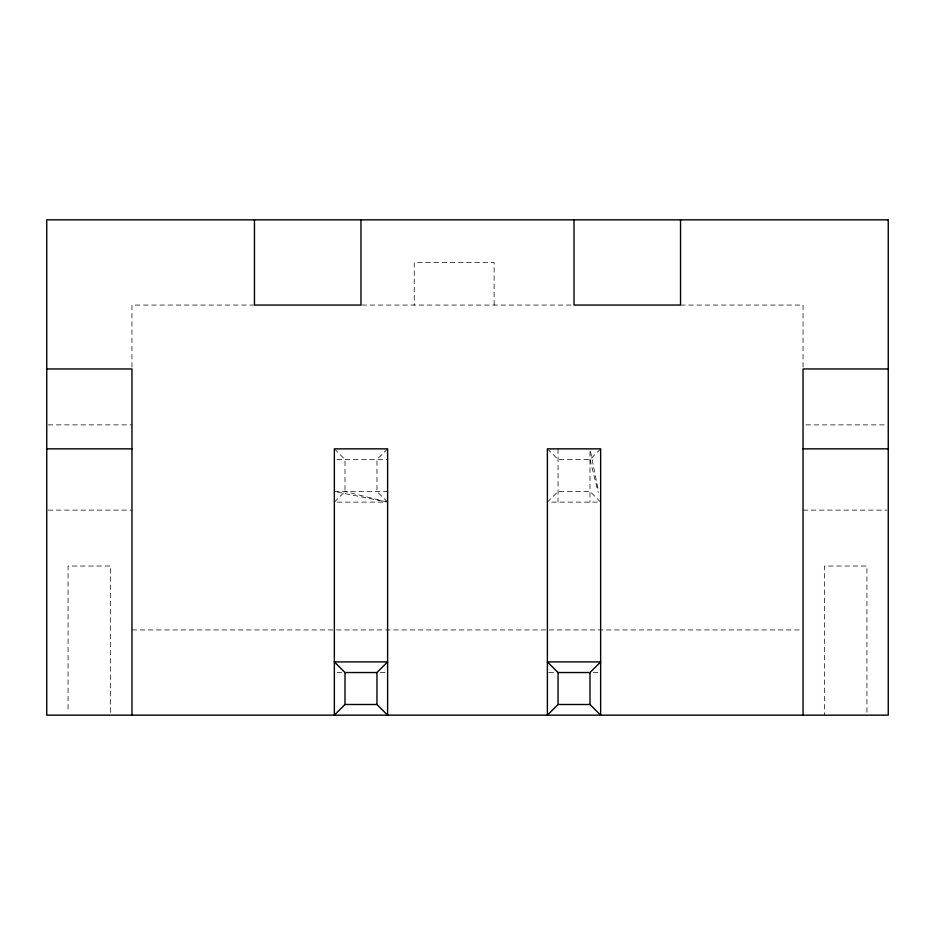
<?xml version="1.0" encoding="UTF-8"?>
<svg xmlns="http://www.w3.org/2000/svg" width="935" height="935" viewBox="0 0 935 935"><rect width="100%" height="100%" fill="white"/><g stroke="black" fill="none" stroke-linecap="round" stroke-linejoin="round"><path stroke-width="0.7" stroke-dasharray="4.67 3.51" d="M334.356 502.118L345.003 491.471L345.003 459.506L334.356 448.858M387.616 448.858L376.957 459.506L376.957 491.471L387.616 502.118M547.384 502.118L558.043 491.471L589.997 491.471L600.644 502.118L548.716 502.118M547.384 448.858L558.043 459.506L589.997 459.506L600.644 448.858M254.46 305.055L131.964 305.055L131.964 367.139M361.857 305.055L574.02 305.055M680.54 305.055L803.036 305.055L803.036 367.139M48.199 424.887L131.964 424.887M805.923 424.887L886.801 424.887M337.009 459.506L387.616 459.506M334.356 491.471L387.616 491.471M337.231 502.118L386.167 502.118M48.199 510.113L131.964 510.113M803.036 510.113L886.801 510.113M131.964 629.945L801.576 629.945M337.231 672.546L341.544 672.546M380.416 672.546L386.167 672.546M548.833 672.546L554.584 672.546M593.456 672.546L597.769 672.546M337.149 492.032L386.213 501.838L345.003 491.471M589.997 459.506L598.248 492.5M590.558 451.663L598.412 490.91M866.944 712.26L866.944 566.026L824.343 566.026L824.343 715.158M589.997 451.523L589.997 502.118M558.043 448.858L558.043 502.118M494.124 305.055L494.124 262.454L414.24 262.454L414.24 305.055M110.657 712.26L110.657 566.026L68.056 566.026L68.056 712.26"/><path stroke-width="1.4" d="M345.003 704.499L334.356 715.158L334.356 448.858L387.616 448.858L387.616 715.158L376.957 704.499L345.003 704.499L345.003 672.546L334.356 661.898L387.616 661.898L376.957 672.546L345.003 672.546M558.043 704.499L547.384 715.158L547.384 448.858L600.644 448.858L600.644 715.158L589.997 704.499L558.043 704.499L558.043 672.546L547.384 661.898L600.644 661.898L589.997 672.546L558.043 672.546M46.75 368.974L131.964 368.974L131.964 715.158M888.25 368.974L803.036 368.974L803.036 715.158M46.75 448.858L131.964 448.858M803.036 448.858L888.25 448.858M680.54 219.842L680.54 305.055L574.02 305.055L574.02 219.842M589.997 672.546L589.997 704.499M376.957 672.546L376.957 704.499M360.98 219.842L360.98 305.055L254.46 305.055L254.46 219.842M888.25 219.842L46.75 219.842L46.75 715.158L888.25 715.158L888.25 219.842"/></g></svg>
